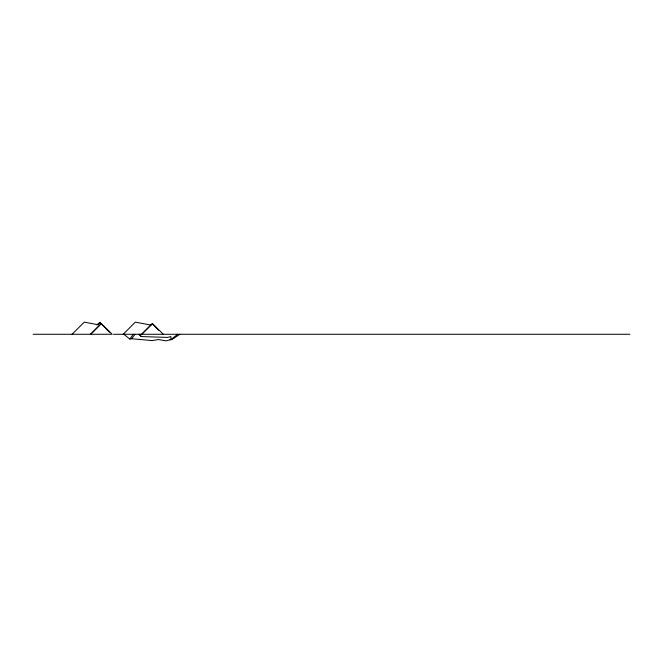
<?xml version="1.0" encoding="UTF-8"?>
<svg xmlns="http://www.w3.org/2000/svg" width="663" height="663" viewBox="0 0 663 663"><rect width="100%" height="100%" fill="white"/><g stroke="black" fill="none" stroke-linecap="round" stroke-linejoin="round"><path stroke-width="0.99" d="M90.657 334.276L101.331 323.561L112.204 334.276L33.15 334.276M141.749 334.276L152.424 323.561L163.289 334.276M123.832 334.276L129.84 339.066L133.222 334.276M129.84 339.066L131.498 338.71L135.136 334.276M72.093 334.276L84.242 322.135L98.215 324.771L99.881 322.417L101.257 323.784M123.185 334.276L135.327 322.135L151.015 325.094M90.524 334.276L101.331 323.561M141.609 334.276L152.424 323.561M96.715 324.92L99.881 322.417L109.47 332.188M131.498 338.71L152.167 340.583L158.457 339.547L166.082 340.865L170.913 339.622L177.709 334.276M179.847 334.276L171.725 339.688L169.935 339.522M113.514 334.276L629.85 334.276M138.981 334.276L141.343 336.58L167.648 337.401L170.897 336.547L170.913 339.622M152.357 323.759L158.581 330.166M139.089 334.276L141.343 336.58"/></g></svg>
